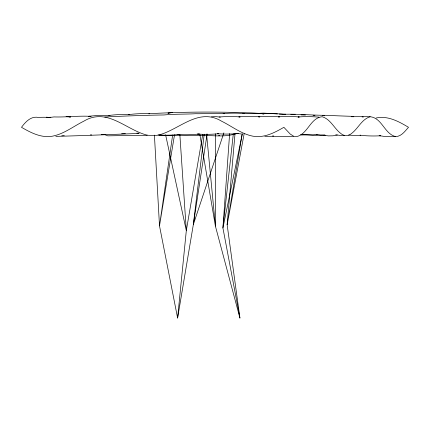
<?xml version="1.0" encoding="UTF-8"?>
<svg xmlns="http://www.w3.org/2000/svg" width="430" height="430" viewBox="0 0 430 430"><rect width="100%" height="100%" fill="white"/><g stroke="black" fill="none" stroke-linecap="round" stroke-linejoin="round"><path stroke-width="0.64" d="M215.419 133.794L215.414 226.158L239.929 318.044L227.142 224.723L235.043 133.316M229.631 133.531L222.923 227.97L239.929 318.044M154.413 135.111L159.498 225.825L177.606 318.044L186.314 230.593L202.756 134.353M233.334 133.708L222.923 227.97L242.3 133.87M204.196 134.192L193.355 224.481L177.606 318.044M172.645 135.009L159.498 225.825L174.526 134.762M207.109 133.961L193.355 224.481L223.869 132.843M242.176 133.827L227.142 224.723L244.154 133.741M376.099 118.008C387.747 115.417 398.846 121.502 408.5 127.301C405.012 131.182 401.459 136.407 395.718 136.606C384.447 134.042 382.055 117.777 370.155 116.745C361.469 119.303 358.05 128.978 350.982 133.918A50.401 18.716 90 0 1 341.393 133.918C334.32 128.978 330.906 119.303 322.221 116.745C310.315 117.777 307.928 134.042 296.657 136.606C288.697 135.73 280.5 137.218 272.475 136.095M236.736 133.418C224.594 137.831 211.409 134.998 198.8 135.353C185.647 135.504 172.489 135.568 159.337 135.203M337.346 135.063L332.901 135.81L328.456 135.896L324.005 135.31M148.866 113.756C185.497 111.601 222.299 111.585 258.978 113.332M128.495 114.643C135.418 113.697 142.502 113.445 149.479 113.735M172.408 112.504L167.958 113.208L169.21 113.015M108.763 115.477C115.692 114.611 122.77 114.246 129.747 114.59M293.459 136.068L290.266 134.095L283.875 127.301C274.512 132.741 263.929 138.267 252.743 136.149C241.241 133.881 231.915 126.302 221.617 121.206C198.751 107.323 180.208 129 159.358 134.859A34.825 32.336 -90 0 1 146.017 134.859C125.168 129 106.624 107.323 83.759 121.206C73.455 126.302 64.134 133.881 52.627 136.149C41.441 138.267 30.863 132.741 21.5 127.301C25.564 121.835 31.132 115.654 38.727 117.54C43.838 116.826 48.95 117.858 54.013 116.928C66.145 117.309 78.169 115.686 90.284 116.32L89.031 116.261C95.971 115.487 103.039 115.063 110.016 115.482M104.743 116.981C124.463 116.025 144.195 115.267 163.938 114.96C174.526 113.966 185.153 114.294 195.757 113.713C205.298 113.928 214.86 112.692 224.385 113.73M273.727 136.041L269.282 136.579L264.832 136.439M219.112 116.992C226.067 116.498 233.146 116.224 240.096 116.971L238.844 116.852C245.799 116.337 252.883 116.159 259.827 116.885L258.575 116.804C265.53 116.261 272.615 116.197 279.559 116.885L278.307 116.858C285.262 116.272 292.346 116.342 299.291 116.976L298.038 117.019C304.994 116.369 312.072 116.584 319.022 117.137M238.284 133.59C231.329 134.09 224.256 134.337 217.3 133.676L218.553 133.757C211.603 134.364 204.529 134.59 197.569 134.042L198.821 134.053C191.882 134.784 184.803 134.945 177.837 134.504L179.09 134.44C172.156 135.289 165.077 135.337 158.106 135.02M223.132 113.579C230.088 113.074 237.177 112.886 244.116 113.67L242.864 113.584C249.825 113.069 256.914 113.111 263.848 113.869L262.601 113.859C269.562 113.316 276.64 113.584 283.58 114.283L282.333 114.369C296.969 113.692 311.616 115.342 326.241 115.31C340.893 116.014 355.486 116.508 370.155 116.745M125.409 133.494L121.582 133.762M325.257 135.23C317.211 136.192 309.1 134.585 301.081 135.009M317.216 134.461L312.766 134.816L300.677 134.536M360.7 135.203L356.255 135.552L348.612 135.117M88.585 116.326L91.128 116.326M259.613 113.294L263.423 113.101L277.431 113.934M279.344 114.095L285.697 114.176M300.984 114.869L305.429 115.03M101.217 134.493L103.759 134.386M61.753 135.778L64.296 135.686M211.469 116.766L215.919 116.616L220.364 117.143M55.825 136.38C83.651 135.654 111.386 134.45 139.202 133.445M147.243 135.514C134.085 135.461 120.932 135.584 107.779 135.848L104.587 134.558M324.854 134.945L320.409 134.961L316.598 134.386M344.591 135.418L340.141 135.428L335.696 134.762M351.267 116.718L353.809 116.745M313.072 115.288L314.98 115.331M290.798 114.364L295.249 114.482M90.397 134.869L91.671 134.912M136.858 133.09L138.777 133.214M395.718 136.606L383.63 136.326L379.179 135.67L380.432 135.789C373.675 136.159 366.806 135.998 360.082 135.224M362.087 116.922L363.355 117.03M69.3 116.938L70.552 117.046L66.102 116.616M322.624 115.6L324.526 115.783M46.37 117.159L50.821 117.632L49.568 117.481M237.672 133.536L241.483 134.004M218.548 135.278L219.821 135.493M165.588 134.74L186.314 230.593L179.842 134.397M199.713 133.655L215.414 226.158L206.572 134.112"/></g></svg>
